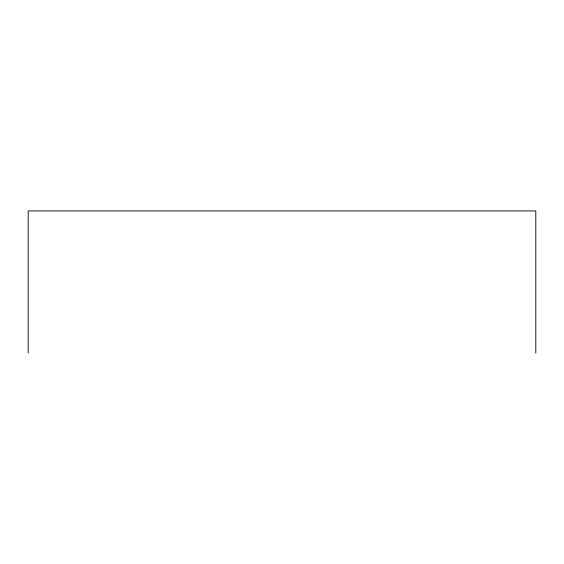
<?xml version="1.0" encoding="UTF-8"?>
<svg xmlns="http://www.w3.org/2000/svg" width="564" height="564" viewBox="0 0 564 564"><rect width="100%" height="100%" fill="white"/><g stroke="black" fill="none" stroke-linecap="round" stroke-linejoin="round"><path stroke-width="0.85" d="M535.8 353.085L535.8 210.915L28.2 210.915L28.2 353.085"/></g></svg>
